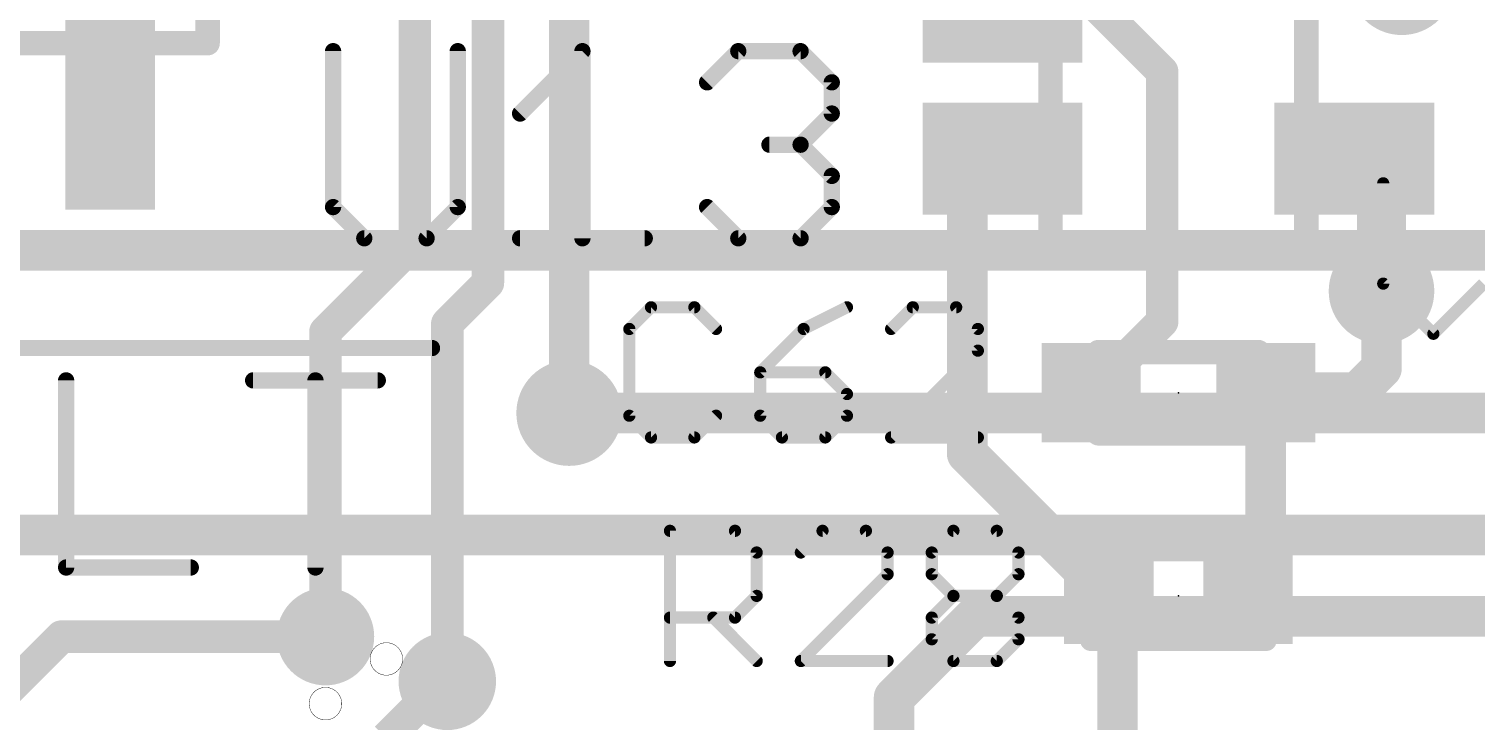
# Model space of a CAD drawing. Extents: x -18 to 144, y -21 to 125.
# Drawn here: x 43.87 to 52.92, y 83.93 to 88.25 of the extents above; entities that cross this region are included whole.
import ezdxf

# ---------------------------------------------------------------- set-up
doc = ezdxf.new("R2010")
doc.units = 0
for name, color, linetype in [('1', 22, 'CONTINUOUS'), ('114', 4, 'CONTINUOUS'), ('15', 23, 'CONTINUOUS'), ('16', 132, 'CONTINUOUS'), ('18', 110, 'CONTINUOUS'), ('21', 253, 'CONTINUOUS'), ('22', 251, 'CONTINUOUS'), ('23', 53, 'CONTINUOUS'), ('25', 253, 'CONTINUOUS'), ('27', 252, 'CONTINUOUS')]:
    doc.layers.add(name, color=color, linetype=linetype)

# ---------------------------------------------------------------- blocks, each defined once
blk = doc.blocks.new('RECT')
blk.add_solid([(-0.5, -0.5), (0.5, -0.5), (-0.5, 0.5), (0.5, 0.5)])
blk = doc.blocks.new('ROUNDV')
at = {"const_width": 0.5}
blk.add_lwpolyline([(0, -0.25, 1), (0, 0.25, 1), (0, -0.25)], format="xyb", dxfattribs=at)

msp = doc.modelspace()

# ---------------------------------------------------------------- linework, layer by layer
at = {"layer": '1'}
for points, const_width in [([(46.2788, 91.3892), (46.2788, 86.9188)], 0.2032), ([(46.736, 90.2208), (46.736, 86.6648)], 0.2032), ([(47.244, 85.852), (47.244, 88.9)], 0.254), ([(50.9524, 87.9856), (50.546, 88.392)], 0.2032), ([(50.9524, 86.4235), (50.9524, 87.9856)], 0.2032), ([(49.954, 87.442), (49.7332, 87.2212)], 0.254), ([(52.154, 87.442), (52.4256, 87.442)], 0.3048), ([(52.4256, 87.442), (52.324, 87.4268)], 0.3048), ([(52.324, 87.4268), (52.324, 86.614)], 0.3048), ([(49.7332, 87.2212), (49.7332, 85.598)], 0.254), ([(46.2788, 86.9188), (45.72, 86.36)], 0.2032), ([(46.736, 86.6648), (46.482, 86.4108)], 0.2032), ([(52.324, 86.614), (52.324, 86.1314)], 0.254), ([(50.5079, 85.979), (50.9524, 86.4235)], 0.2032), ([(45.72, 86.36), (45.72, 84.455)], 0.2032), ([(46.482, 86.4108), (46.482, 84.1756)], 0.2032), ([(52.324, 86.1314), (52.1716, 85.979)], 0.254), ([(52.1716, 85.979), (51.6001, 85.979)], 0.254), ([(51.6001, 85.979), (51.6001, 84.8201)], 0.254), ([(49.7332, 85.598), (50.619, 84.7122)], 0.254), ([(51.6001, 84.8201), (51.489, 84.709)], 0.254), ([(50.619, 84.7122), (50.619, 84.709)], 0.254), ([(50.673, 84.655), (50.619, 84.709)], 0.254), ([(50.673, 82.931), (50.673, 84.655)], 0.254)]:
    msp.add_lwpolyline(points, dxfattribs=dict(at, const_width=const_width))
for points, const_width in [([(51.0032, 87.9856, 1), (50.9016, 87.9856)], 0.1016), ([(50.9165, 87.9497, 1), (50.9883, 88.0215)], 0.1016), ([(49.9989, 87.3971, 1), (49.9091, 87.4869)], 0.127), ([(52.154, 87.5182, 1), (52.154, 87.3658)], 0.1524), ([(52.4002, 87.4268, 1), (52.2478, 87.4268)], 0.1524), ([(52.3127, 87.5022, 1), (52.3353, 87.3514)], 0.1524), ([(52.4369, 87.3666, 1), (52.4143, 87.5174)], 0.1524), ([(52.4256, 87.3658, 1), (52.4256, 87.5182)], 0.1524), ([(49.7967, 87.2212, 1), (49.6697, 87.2212)], 0.127), ([(49.6883, 87.2661, 1), (49.7781, 87.1763)], 0.127), ([(46.228, 86.9188, 1), (46.3296, 86.9188)], 0.1016), ([(46.3147, 86.8829, 1), (46.2429, 86.9547)], 0.1016), ([(46.6852, 86.6648, 1), (46.7868, 86.6648)], 0.1016), ([(46.7719, 86.6289, 1), (46.7001, 86.7007)], 0.1016), ([(52.3875, 86.614, 1), (52.2605, 86.614)], 0.127), ([(52.2478, 86.614, 1), (52.4002, 86.614)], 0.1524), ([(50.9883, 86.3876, 1), (50.9165, 86.4594)], 0.1016), ([(45.7708, 86.36, 1), (45.6692, 86.36)], 0.1016), ([(45.6841, 86.3959, 1), (45.7559, 86.3241)], 0.1016), ([(46.5328, 86.4108, 1), (46.4312, 86.4108)], 0.1016), ([(46.4461, 86.4467, 1), (46.5179, 86.3749)], 0.1016), ([(50.9016, 86.4235, 1), (51.0032, 86.4235)], 0.1016), ([(52.3689, 86.0865, 1), (52.2791, 86.1763)], 0.127), ([(52.2605, 86.1314, 1), (52.3875, 86.1314)], 0.127), ([(50.472, 86.0149, 1), (50.5438, 85.9431)], 0.1016), ([(51.6001, 86.0425, 1), (51.6001, 85.9155)], 0.127), ([(51.6636, 85.979, 1), (51.5366, 85.979)], 0.127), ([(52.1267, 86.0239, 1), (52.2165, 85.9341)], 0.127), ([(52.1716, 85.9155, 1), (52.1716, 86.0425)], 0.127), ([(47.1805, 85.852, 1), (47.3075, 85.852)], 0.127), ([(49.7781, 85.6429, 1), (49.6883, 85.5531)], 0.127), ([(49.6697, 85.598, 1), (49.7967, 85.598)], 0.127), ([(51.645, 84.7752, 1), (51.5552, 84.865)], 0.127), ([(50.6825, 84.7122, 1), (50.5555, 84.7122)], 0.127), ([(50.6639, 84.7539, 1), (50.5741, 84.6641)], 0.127), ([(50.5741, 84.6673, 1), (50.6639, 84.7571)], 0.127), ([(51.4441, 84.7539, 1), (51.5339, 84.6641)], 0.127), ([(51.5366, 84.8201, 1), (51.6636, 84.8201)], 0.127), ([(50.5555, 84.709, 1), (50.6825, 84.709)], 0.127), ([(50.7365, 84.655, 1), (50.6095, 84.655)], 0.127), ([(50.6281, 84.6101, 1), (50.7179, 84.6999)], 0.127), ([(45.6692, 84.455, 1), (45.7708, 84.455)], 0.1016), ([(46.4312, 84.1756, 1), (46.5328, 84.1756)], 0.1016)]:
    msp.add_lwpolyline(points, format="xyb", dxfattribs=dict(at, const_width=const_width))
at = {"layer": '114', "const_width": 0.0025}
for points in [[(46.101, 84.2137, 1), (46.101, 84.4169, 1), (46.101, 84.2137)], [(45.72, 83.9343, 1), (45.72, 84.1375, 1), (45.72, 83.9343)]]:
    msp.add_lwpolyline(points, format="xyb", dxfattribs=at)
at = {"layer": '15'}
for points, const_width in [([(36.068, 86.868), (73.152, 86.868)], 0.254), ([(56.5404, 85.852), (47.244, 85.852)], 0.254), ([(56.134, 85.09), (40.64, 85.09)], 0.254), ([(44.069, 84.455), (42.672, 83.058)], 0.2032), ([(45.72, 84.455), (44.069, 84.455)], 0.2032), ([(46.4566, 84.1756), (46.101, 83.82)], 0.2032), ([(46.482, 84.1756), (46.4566, 84.1756)], 0.2032)]:
    msp.add_lwpolyline(points, dxfattribs=dict(at, const_width=const_width))
for points, const_width in [([(47.244, 85.9155, 1), (47.244, 85.7885)], 0.127), ([(44.069, 84.5058, 1), (44.069, 84.4042)], 0.1016), ([(44.1049, 84.4191, 1), (44.0331, 84.4909)], 0.1016), ([(45.72, 84.4042, 1), (45.72, 84.5058)], 0.1016), ([(46.4566, 84.2264, 1), (46.4566, 84.1248)], 0.1016), ([(46.4925, 84.1397, 1), (46.4207, 84.2115)], 0.1016), ([(46.482, 84.1248, 1), (46.482, 84.2264)], 0.1016)]:
    msp.add_lwpolyline(points, format="xyb", dxfattribs=dict(at, const_width=const_width))
at = {"layer": '16', "const_width": 0.254}
for points in [[(49.276, 84.074), (49.784, 84.582)], [(49.784, 84.582), (56.5912, 84.582)], [(49.276, 83.312), (49.276, 84.074)]]:
    msp.add_lwpolyline(points, dxfattribs=at)
at = {"layer": '16', "const_width": 0.127}
for points in [[(49.784, 84.6455, 1), (49.784, 84.5185)], [(49.8289, 84.5371, 1), (49.7391, 84.6269)], [(49.3395, 84.074, 1), (49.2125, 84.074)], [(49.2311, 84.1189, 1), (49.3209, 84.0291)]]:
    msp.add_lwpolyline(points, format="xyb", dxfattribs=at)
at = {"layer": '21'}
for points, const_width in [([(50.254, 89.892), (50.254, 86.892)], 0.1524), ([(51.854, 86.892), (51.854, 89.892)], 0.1524), ([(52.3347, 87.2879), (52.3347, 86.6608)], 0.0762), ([(50.254, 86.892), (51.854, 86.892)], 0.1524), ([(52.3347, 86.6608), (52.6482, 86.3473)], 0.0762), ([(52.6482, 86.3473), (52.9618, 86.6608)], 0.0762), ([(39.37, 86.2584), (46.3864, 86.2584)], 0.1016), ([(51.554, 86.233), (50.554, 86.233)], 0.1524), ([(44.0984, 86.0562), (44.0984, 84.8868)], 0.1016), ([(45.2678, 86.0562), (46.0474, 86.0562)], 0.1016), ([(45.6576, 84.8868), (45.6576, 86.0562)], 0.1016), ([(50.554, 85.725), (51.554, 85.725)], 0.1524), ([(51.604, 84.989), (50.504, 84.989)], 0.127), ([(44.0984, 84.8868), (44.878, 84.8868)], 0.1016), ([(51.604, 84.429), (50.504, 84.429)], 0.127)]:
    msp.add_lwpolyline(points, dxfattribs=dict(at, const_width=const_width))
for points, const_width in [([(52.3538, 87.2879, 1), (52.3157, 87.2879)], 0.0381), ([(50.254, 86.9301, 1), (50.254, 86.8539)], 0.0762), ([(51.854, 86.8539, 1), (51.854, 86.9301)], 0.0762), ([(50.2159, 86.892, 1), (50.2921, 86.892)], 0.0762), ([(51.8159, 86.892, 1), (51.8921, 86.892)], 0.0762), ([(52.3482, 86.6743, 1), (52.3212, 86.6474)], 0.0381), ([(52.3157, 86.6608, 1), (52.3538, 86.6608)], 0.0381), ([(52.6348, 86.3608, 1), (52.6617, 86.3338)], 0.0381), ([(52.6348, 86.3338, 1), (52.6617, 86.3608)], 0.0381), ([(46.3864, 86.233, 1), (46.3864, 86.2838)], 0.0508), ([(50.554, 86.2711, 1), (50.554, 86.1949)], 0.0762), ([(51.554, 86.1949, 1), (51.554, 86.2711)], 0.0762), ([(44.1238, 86.0562, 1), (44.073, 86.0562)], 0.0508), ([(45.2678, 86.0816, 1), (45.2678, 86.0308)], 0.0508), ([(45.683, 86.0562, 1), (45.6322, 86.0562)], 0.0508), ([(46.0474, 86.0308, 1), (46.0474, 86.0816)], 0.0508), ([(50.554, 85.7631, 1), (50.554, 85.6869)], 0.0762), ([(51.554, 85.6869, 1), (51.554, 85.7631)], 0.0762), ([(50.504, 85.0208, 1), (50.504, 84.9573)], 0.0635), ([(51.604, 84.9573, 1), (51.604, 85.0208)], 0.0635), ([(44.0984, 84.9122, 1), (44.0984, 84.8614)], 0.0508), ([(44.073, 84.8868, 1), (44.1238, 84.8868)], 0.0508), ([(44.878, 84.8614, 1), (44.878, 84.9122)], 0.0508), ([(45.6322, 84.8868, 1), (45.683, 84.8868)], 0.0508), ([(50.504, 84.4608, 1), (50.504, 84.3972)], 0.0635), ([(51.604, 84.3972, 1), (51.604, 84.4608)], 0.0635)]:
    msp.add_lwpolyline(points, format="xyb", dxfattribs=dict(at, const_width=const_width))
at = {"layer": '22', "const_width": 0.1524}
for points in [[(44.9834, 89.8906), (44.9834, 88.1634)], [(44.9834, 88.1634), (41.8846, 88.1634)]]:
    msp.add_lwpolyline(points, dxfattribs=at)
at = {"layer": '22', "const_width": 0.0762}
for points in [[(44.9834, 88.1253, 1), (44.9834, 88.2015)], [(44.9453, 88.1634, 1), (45.0215, 88.1634)]]:
    msp.add_lwpolyline(points, format="xyb", dxfattribs=at)
at = {"layer": '23'}
for p in [(51.054, 85.979), (51.054, 84.709)]:
    msp.add_point(p, dxfattribs=at)
at = {"layer": '25', "const_width": 0.0381}
for points in [[(47.8934, 85.1161, 1), (47.8553, 85.1161)], [(47.8744, 85.1351, 1), (47.8744, 85.097)], [(48.2946, 85.1296, 1), (48.2676, 85.1026)], [(48.2811, 85.097, 1), (48.2811, 85.1351)], [(48.8285, 85.1351, 1), (48.8285, 85.097)], [(48.842, 85.1026, 1), (48.8151, 85.1296)], [(49.1132, 85.1296, 1), (49.0862, 85.1026)], [(49.0997, 85.097, 1), (49.0997, 85.1351)], [(49.6471, 85.1351, 1), (49.6471, 85.097)], [(49.6606, 85.1026, 1), (49.6336, 85.1296)], [(49.9317, 85.1296, 1), (49.9048, 85.1026)], [(49.9183, 85.097, 1), (49.9183, 85.1351)], [(48.4357, 84.9805, 1), (48.3976, 84.9805)], [(48.4032, 84.967, 1), (48.4302, 84.994)], [(48.6795, 84.994, 1), (48.7064, 84.967)], [(49.2543, 84.9805, 1), (49.2162, 84.9805)], [(49.2218, 84.967, 1), (49.2487, 84.994)], [(49.5306, 84.9805, 1), (49.4925, 84.9805)], [(49.498, 84.994, 1), (49.525, 84.967)], [(50.0729, 84.9805, 1), (50.0348, 84.9805)], [(50.0404, 84.967, 1), (50.0673, 84.994)], [(49.2162, 84.8449, 1), (49.2543, 84.8449)], [(49.2487, 84.8315, 1), (49.2218, 84.8584)], [(49.525, 84.8584, 1), (49.498, 84.8315)], [(49.4925, 84.8449, 1), (49.5306, 84.8449)], [(50.0348, 84.8449, 1), (50.0729, 84.8449)], [(50.0673, 84.8315, 1), (50.0404, 84.8584)], [(48.3976, 84.7093, 1), (48.4357, 84.7093)], [(48.4302, 84.6959, 1), (48.4032, 84.7228)], [(49.6471, 84.7284, 1), (49.6471, 84.6903)], [(49.6606, 84.6959, 1), (49.6336, 84.7228)], [(49.6336, 84.6959, 1), (49.6606, 84.7228)], [(49.9317, 84.7228, 1), (49.9048, 84.6959)], [(49.9048, 84.7228, 1), (49.9317, 84.6959)], [(49.9183, 84.6903, 1), (49.9183, 84.7284)], [(47.8744, 84.5928, 1), (47.8744, 84.5547)], [(48.159, 84.5872, 1), (48.1321, 84.5603)], [(48.2676, 84.5872, 1), (48.2946, 84.5603)], [(48.2811, 84.5547, 1), (48.2811, 84.5928)], [(49.5306, 84.5738, 1), (49.4925, 84.5738)], [(49.498, 84.5872, 1), (49.525, 84.5603)], [(50.0729, 84.5738, 1), (50.0348, 84.5738)], [(50.0404, 84.5603, 1), (50.0673, 84.5872)], [(49.525, 84.4517, 1), (49.498, 84.4247)], [(49.4925, 84.4382, 1), (49.5306, 84.4382)], [(50.0348, 84.4382, 1), (50.0729, 84.4382)], [(50.0673, 84.4247, 1), (50.0404, 84.4517)], [(47.8553, 84.3026, 1), (47.8934, 84.3026)], [(48.4032, 84.2891, 1), (48.4302, 84.3161)], [(48.6795, 84.3161, 1), (48.7064, 84.2891)], [(48.6929, 84.3216, 1), (48.6929, 84.2836)], [(49.2353, 84.2836, 1), (49.2353, 84.3216)], [(49.6471, 84.3216, 1), (49.6471, 84.2836)], [(49.6336, 84.2891, 1), (49.6606, 84.3161)], [(49.9048, 84.3161, 1), (49.9317, 84.2891)], [(49.9183, 84.2836, 1), (49.9183, 84.3216)]]:
    msp.add_lwpolyline(points, format="xyb", dxfattribs=at)
at = {"layer": '25', "const_width": 0.0762}
for points in [[(47.8744, 84.3026), (47.8744, 85.1161)], [(47.8744, 85.1161), (48.2811, 85.1161)], [(48.2811, 85.1161), (48.4167, 84.9805)], [(48.8285, 85.1161), (48.6929, 84.9805)], [(49.0997, 85.1161), (48.8285, 85.1161)], [(49.2353, 84.9805), (49.0997, 85.1161)], [(49.5115, 84.9805), (49.6471, 85.1161)], [(49.6471, 85.1161), (49.9183, 85.1161)], [(49.9183, 85.1161), (50.0538, 84.9805)], [(48.4167, 84.9805), (48.4167, 84.7093)], [(49.2353, 84.8449), (49.2353, 84.9805)], [(49.5115, 84.8449), (49.5115, 84.9805)], [(50.0538, 84.9805), (50.0538, 84.8449)], [(48.6929, 84.3026), (49.2353, 84.8449)], [(49.6471, 84.7093), (49.5115, 84.8449)], [(50.0538, 84.8449), (49.9183, 84.7093)], [(48.4167, 84.7093), (48.2811, 84.5738)], [(49.5115, 84.5738), (49.6471, 84.7093)], [(49.6471, 84.7093), (49.9183, 84.7093)], [(49.9183, 84.7093), (50.0538, 84.5738)], [(48.2811, 84.5738), (47.8744, 84.5738)], [(48.1455, 84.5738), (48.4167, 84.3026)], [(49.5115, 84.4382), (49.5115, 84.5738)], [(50.0538, 84.5738), (50.0538, 84.4382)], [(49.6471, 84.3026), (49.5115, 84.4382)], [(50.0538, 84.4382), (49.9183, 84.3026)], [(49.2353, 84.3026), (48.6929, 84.3026)], [(49.9183, 84.3026), (49.6471, 84.3026)]]:
    msp.add_lwpolyline(points, dxfattribs=at)
at = {"layer": '27'}
for points, const_width in [([(45.7678, 88.1136), (45.7678, 87.1391)], 0.1016), ([(46.5474, 87.1391), (46.5474, 88.1136)], 0.1016), ([(46.9372, 87.7238), (47.327, 88.1136)], 0.1016), ([(47.327, 88.1136), (47.327, 86.9442)], 0.1016), ([(48.1066, 87.9187), (48.3015, 88.1136)], 0.1016), ([(48.3015, 88.1136), (48.6913, 88.1136)], 0.1016), ([(48.6913, 88.1136), (48.8862, 87.9187)], 0.1016), ([(48.8862, 87.9187), (48.8862, 87.7238)], 0.1016), ([(48.8862, 87.7238), (48.6913, 87.5289)], 0.1016), ([(48.6913, 87.5289), (48.4964, 87.5289)], 0.1016), ([(48.6913, 87.5289), (48.8862, 87.334)], 0.1016), ([(48.8862, 87.334), (48.8862, 87.1391)], 0.1016), ([(45.7678, 87.1391), (45.9627, 86.9442)], 0.1016), ([(46.3525, 86.9442), (46.5474, 87.1391)], 0.1016), ([(48.3015, 86.9442), (48.1066, 87.1391)], 0.1016), ([(48.8862, 87.1391), (48.6913, 86.9442)], 0.1016), ([(45.9627, 86.9442), (46.3525, 86.9442)], 0.1016), ([(46.9372, 86.9442), (47.7168, 86.9442)], 0.1016), ([(48.6913, 86.9442), (48.3015, 86.9442)], 0.1016), ([(47.7559, 86.5131), (47.6204, 86.3775)], 0.0762), ([(48.0271, 86.5131), (47.7559, 86.5131)], 0.0762), ([(48.1627, 86.3775), (48.0271, 86.5131)], 0.0762), ([(48.9813, 86.5131), (48.7101, 86.3775)], 0.0762), ([(49.3931, 86.5131), (49.2575, 86.3775)], 0.0762), ([(49.6643, 86.5131), (49.3931, 86.5131)], 0.0762), ([(49.7998, 86.3775), (49.6643, 86.5131)], 0.0762), ([(47.6204, 86.3775), (47.6204, 85.8352)], 0.0762), ([(48.7101, 86.3775), (48.4389, 86.1063)], 0.0762), ([(49.7998, 86.2419), (49.7998, 86.3775)], 0.0762), ([(49.2575, 85.6996), (49.7998, 86.2419)], 0.0762), ([(48.4389, 86.1063), (48.4389, 85.8352)], 0.0762), ([(48.8457, 86.1063), (48.4389, 86.1063)], 0.0762), ([(48.9813, 85.9708), (48.8457, 86.1063)], 0.0762), ([(48.9813, 85.8352), (48.9813, 85.9708)], 0.0762), ([(47.6204, 85.8352), (47.7559, 85.6996)], 0.0762), ([(48.0271, 85.6996), (48.1627, 85.8352)], 0.0762), ([(48.4389, 85.8352), (48.5745, 85.6996)], 0.0762), ([(48.8457, 85.6996), (48.9813, 85.8352)], 0.0762), ([(47.7559, 85.6996), (48.0271, 85.6996)], 0.0762), ([(48.5745, 85.6996), (48.8457, 85.6996)], 0.0762), ([(49.7998, 85.6996), (49.2575, 85.6996)], 0.0762)]:
    msp.add_lwpolyline(points, dxfattribs=dict(at, const_width=const_width))
for points, const_width in [([(45.7932, 88.1136, 1), (45.7424, 88.1136)], 0.0508), ([(46.5728, 88.1136, 1), (46.522, 88.1136)], 0.0508), ([(47.3524, 88.1136, 1), (47.3016, 88.1136)], 0.0508), ([(47.345, 88.0956, 1), (47.309, 88.1316)], 0.0508), ([(48.3015, 88.139, 1), (48.3015, 88.0882)], 0.0508), ([(48.3195, 88.0956, 1), (48.2835, 88.1316)], 0.0508), ([(48.7093, 88.1316, 1), (48.6733, 88.0956)], 0.0508), ([(48.6913, 88.0882, 1), (48.6913, 88.139)], 0.0508), ([(48.0886, 87.9367, 1), (48.1246, 87.9007)], 0.0508), ([(48.9116, 87.9187, 1), (48.8608, 87.9187)], 0.0508), ([(48.8682, 87.9007, 1), (48.9042, 87.9367)], 0.0508), ([(46.9192, 87.7418, 1), (46.9552, 87.7058)], 0.0508), ([(48.8608, 87.7238, 1), (48.9116, 87.7238)], 0.0508), ([(48.9042, 87.7058, 1), (48.8682, 87.7418)], 0.0508), ([(48.4964, 87.5543, 1), (48.4964, 87.5035)], 0.0508), ([(48.7093, 87.5469, 1), (48.6733, 87.5109)], 0.0508), ([(48.6733, 87.5469, 1), (48.7093, 87.5109)], 0.0508), ([(48.6913, 87.5035, 1), (48.6913, 87.5543)], 0.0508), ([(48.9116, 87.334, 1), (48.8608, 87.334)], 0.0508), ([(48.8682, 87.316, 1), (48.9042, 87.352)], 0.0508), ([(45.7858, 87.1571, 1), (45.7498, 87.1211)], 0.0508), ([(45.7424, 87.1391, 1), (45.7932, 87.1391)], 0.0508), ([(46.522, 87.1391, 1), (46.5728, 87.1391)], 0.0508), ([(46.5654, 87.1211, 1), (46.5294, 87.1571)], 0.0508), ([(48.1246, 87.1571, 1), (48.0886, 87.1211)], 0.0508), ([(48.8608, 87.1391, 1), (48.9116, 87.1391)], 0.0508), ([(48.9042, 87.1211, 1), (48.8682, 87.1571)], 0.0508), ([(45.9627, 86.9696, 1), (45.9627, 86.9188)], 0.0508), ([(45.9447, 86.9262, 1), (45.9807, 86.9622)], 0.0508), ([(46.3345, 86.9622, 1), (46.3705, 86.9262)], 0.0508), ([(46.3525, 86.9188, 1), (46.3525, 86.9696)], 0.0508), ([(46.9372, 86.9696, 1), (46.9372, 86.9188)], 0.0508), ([(47.3016, 86.9442, 1), (47.3524, 86.9442)], 0.0508), ([(47.7168, 86.9188, 1), (47.7168, 86.9696)], 0.0508), ([(48.3015, 86.9696, 1), (48.3015, 86.9188)], 0.0508), ([(48.2835, 86.9262, 1), (48.3195, 86.9622)], 0.0508), ([(48.6733, 86.9622, 1), (48.7093, 86.9262)], 0.0508), ([(48.6913, 86.9188, 1), (48.6913, 86.9696)], 0.0508), ([(47.7559, 86.5321, 1), (47.7559, 86.494)], 0.0381), ([(47.7694, 86.4996, 1), (47.7425, 86.5266)], 0.0381), ([(48.0406, 86.5266, 1), (48.0136, 86.4996)], 0.0381), ([(48.0271, 86.494, 1), (48.0271, 86.5321)], 0.0381), ([(48.9898, 86.4961, 1), (48.9727, 86.5301)], 0.0381), ([(49.3931, 86.5321, 1), (49.3931, 86.494)], 0.0381), ([(49.4066, 86.4996, 1), (49.3796, 86.5266)], 0.0381), ([(49.6777, 86.5266, 1), (49.6508, 86.4996)], 0.0381), ([(49.6643, 86.494, 1), (49.6643, 86.5321)], 0.0381), ([(47.6069, 86.391, 1), (47.6338, 86.364)], 0.0381), ([(47.6394, 86.3775, 1), (47.6013, 86.3775)], 0.0381), ([(48.1492, 86.364, 1), (48.1762, 86.391)], 0.0381), ([(48.7016, 86.3946, 1), (48.7186, 86.3605)], 0.0381), ([(48.7236, 86.364, 1), (48.6966, 86.391)], 0.0381), ([(49.244, 86.391, 1), (49.271, 86.364)], 0.0381), ([(49.8189, 86.3775, 1), (49.7808, 86.3775)], 0.0381), ([(49.7864, 86.364, 1), (49.8133, 86.391)], 0.0381), ([(49.7808, 86.2419, 1), (49.8189, 86.2419)], 0.0381), ([(49.8133, 86.2285, 1), (49.7864, 86.2554)], 0.0381), ([(48.458, 86.1063, 1), (48.4199, 86.1063)], 0.0381), ([(48.4389, 86.1254, 1), (48.4389, 86.0873)], 0.0381), ([(48.4255, 86.1198, 1), (48.4524, 86.0929)], 0.0381), ([(48.8592, 86.1198, 1), (48.8322, 86.0929)], 0.0381), ([(48.8457, 86.0873, 1), (48.8457, 86.1254)], 0.0381), ([(49.0003, 85.9708, 1), (48.9622, 85.9708)], 0.0381), ([(48.9678, 85.9573, 1), (48.9947, 85.9842)], 0.0381), ([(47.6338, 85.8487, 1), (47.6069, 85.8217)], 0.0381), ([(47.6013, 85.8352, 1), (47.6394, 85.8352)], 0.0381), ([(48.1762, 85.8217, 1), (48.1492, 85.8487)], 0.0381), ([(48.4524, 85.8487, 1), (48.4255, 85.8217)], 0.0381), ([(48.4199, 85.8352, 1), (48.458, 85.8352)], 0.0381), ([(48.9622, 85.8352, 1), (49.0003, 85.8352)], 0.0381), ([(48.9947, 85.8217, 1), (48.9678, 85.8487)], 0.0381), ([(47.7559, 85.7186, 1), (47.7559, 85.6806)], 0.0381), ([(47.7425, 85.6861, 1), (47.7694, 85.7131)], 0.0381), ([(48.0136, 85.7131, 1), (48.0406, 85.6861)], 0.0381), ([(48.0271, 85.6806, 1), (48.0271, 85.7186)], 0.0381), ([(48.5745, 85.7186, 1), (48.5745, 85.6806)], 0.0381), ([(48.5611, 85.6861, 1), (48.588, 85.7131)], 0.0381), ([(48.8322, 85.7131, 1), (48.8592, 85.6861)], 0.0381), ([(48.8457, 85.6806, 1), (48.8457, 85.7186)], 0.0381), ([(49.244, 85.7131, 1), (49.271, 85.6861)], 0.0381), ([(49.2575, 85.7186, 1), (49.2575, 85.6806)], 0.0381), ([(49.7998, 85.6806, 1), (49.7998, 85.7186)], 0.0381)]:
    msp.add_lwpolyline(points, format="xyb", dxfattribs=dict(at, const_width=const_width))

# ---------------------------------------------------------------- block references
at = {"layer": '1', "yscale": 0.7}
for p in [(49.954, 88.392), (49.954, 87.442), (52.154, 87.442)]:
    msp.add_blockref('RECT', p, dxfattribs=at)
at = {"layer": '1', "xscale": 0.62, "yscale": 0.62, "rotation": 180}
for p in [(50.5079, 85.979), (51.6001, 85.979)]:
    msp.add_blockref('RECT', p, dxfattribs=at)
at = {"layer": '1', "xscale": 0.56, "yscale": 0.6}
for p in [(50.619, 84.709), (51.489, 84.709)]:
    msp.add_blockref('RECT', p, dxfattribs=at)
at = {"layer": '16', "xscale": 1.3208, "yscale": 0.5588, "rotation": 270}
msp.add_blockref('RECT', (44.3738, 87.7824), dxfattribs=at)
at = {"layer": '18'}
for p, xscale, yscale in [((52.451, 88.5444), 0.6604, 0.6604), ((52.451, 88.5444), 0.6604, 0.6604), ((52.324, 86.614), 0.6604, 0.6604), ((52.324, 86.614), 0.6604, 0.6604), ((47.244, 85.852), 0.6604, 0.6604), ((47.244, 85.852), 0.6604, 0.6604), ((45.72, 84.455), 0.6096, 0.6096), ((45.72, 84.455), 0.6096, 0.6096), ((46.482, 84.1756), 0.6096, 0.6096), ((46.482, 84.1756), 0.6096, 0.6096)]:
    msp.add_blockref('ROUNDV', p, dxfattribs=dict(at, xscale=xscale, yscale=yscale))

doc.saveas('drawing.dxf')
